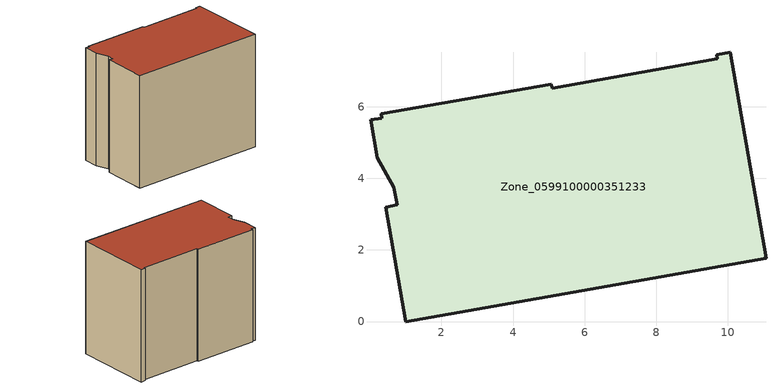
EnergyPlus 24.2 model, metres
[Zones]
Zone_0599100000351233
 floor ground (C_G): 1,0 0.45,3.2 0.76,3.25 0.68,3.74 0.21,4.57 0.02,5.63 0.34,5.68 0.32,5.8 5.07,6.63 5.09,6.51 9.71,7.34 9.69,7.45 10.06,7.51 11.06,1.76 z0
 wall outside (C_F): 9.71,7.34 5.09,6.51 5.07,6.63 0.32,5.8 0.34,5.68 0.02,5.63 0.21,4.57 0.68,3.74 0.76,3.25 0.45,3.2 1,0 11.06,1.76 10.06,7.51 9.69,7.45 9.71,7.34 z0:8.45
 roof outside (C_R): 0.45,3.2 1,0 11.06,1.76 10.06,7.51 9.69,7.45 9.71,7.34 5.09,6.51 5.07,6.63 0.32,5.8 0.34,5.68 0.02,5.63 0.21,4.57 0.68,3.74 0.76,3.25 z8.45
[BUILDING]
Pand.0599100000351233: North Axis=0; Terrain=City; Loads Convergence Tolerance Value=0.04; Temperature Convergence Tolerance Value=0.4; Solar Distribution=FullExterior; Maximum Number of Warmup Days=25; Minimum Number of Warmup Days=1
[Site:Location]
Rotterdam.The.Hague.AP_ZH_NLD Design_Conditions: Latitude=51.96; Longitude=4.45; Time Zone=1; Elevation=-4.5
[SITE:GROUNDTEMPERATURE:BUILDINGSURFACE]
18, 18, 18, 18, 18, 18, 18, 18, 18, 18, 18, 18
[MATERIAL] Thermal Absorptance=0.9; Solar Absorptance=0.7; Visible Absorptance=0.7
Name | Roughness | Thickness | Conductivity | Density | Specific Heat
G.TI.1992-2005 | MediumSmooth | 0.15 | 0.06 | 540 | 1210
F.TI.1992-2005 | Rough | 0.3 | 0.12 | 1920 | 840
R.TI.1992-2005 | MediumRough | 0.2 | 0.08 | 1500 | 1000
[CONSTRUCTION]
C_G: G.TI.1992-2005
C_F: F.TI.1992-2005
C_R: R.TI.1992-2005
[ZONE]
Zone_0599100000351233: Type=1; Multiplier=1; Ceiling Height=Autocalculate; Volume=Autocalculate; Floor Area=autocalculate; Part of Total Floor Area=Yes
[ZONEINFILTRATION:DESIGNFLOWRATE]
Infil_Zone_0599100000351233: Zone or ZoneList or Space or SpaceList=Zone_0599100000351233; Schedule=AlwaysOn; Design Flow Rate Calculation Method=Flow/Area; Flow Rate per Floor Area=0.0015; Constant Term Coefficient=1; Temperature Term Coefficient=0; Velocity Term Coefficient=0; Velocity Squared Term Coefficient=0
[HVACTEMPLATE:ZONE:IDEALLOADSAIRSYSTEM]
Zone_0599100000351233: Maximum Heating Supply Air Temperature=50; Minimum Cooling Supply Air Temperature=13; Maximum Heating Supply Air Humidity Ratio=0.0156; Minimum Cooling Supply Air Humidity Ratio=0.0077; Heating Limit=NoLimit; Cooling Limit=NoLimit; Dehumidification Control Type=ConstantSensibleHeatRatio; Cooling Sensible Heat Ratio=0.7; Dehumidification Setpoint=60; Humidification Control Type=None; Humidification Setpoint=30; Outdoor Air Method=None; Outdoor Air Flow Rate per Person=0.00944; Outdoor Air Flow Rate per Zone Floor Area=0; Outdoor Air Flow Rate per Zone=0; Demand Controlled Ventilation Type=None; Outdoor Air Economizer Type=NoEconomizer; Heat Recovery Type=None; Sensible Heat Recovery Effectiveness=0.7; Latent Heat Recovery Effectiveness=0.65
[ZONECONTROL:THERMOSTAT]
ThermostatControl_Zone_0599100000351233: Zone or ZoneList=Zone_0599100000351233; Control Type Schedule=DualSetpointControlType; Control 1=Thermostat_Zone_0599100000351233; Temperature Difference Between Cutout And Setpoint=0
[THERMOSTATSETPOINT:DUALSETPOINT]
Thermostat_Zone_0599100000351233: Heating Setpoint Temperature Schedule=HeatingSetpoint_Zone_0599100000351233; Cooling Setpoint Temperature Schedule=CoolingSetpoint_Zone_0599100000351233
[SCHEDULE:COMPACT]
HeatingSetpoint_Zone_0599100000351233: Through: 12/31, For: AllDays, Until: 24:00, 21
CoolingSetpoint_Zone_0599100000351233: Through: 12/31, For: AllDays, Until: 24:00, 24
DualSetpointControlType: Through: 12/31, For: AllDays, Until: 24:00, 4
AlwaysOn: Through: 12/31, For: AllDays, Until: 24:00, 1
